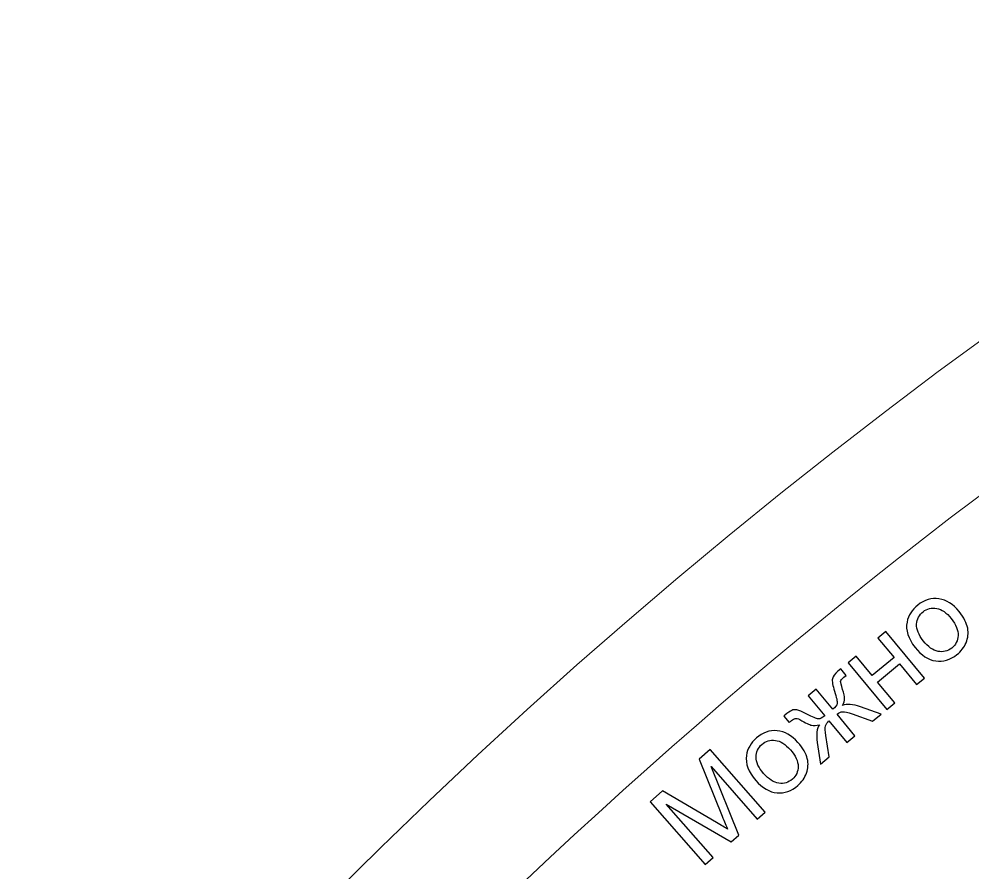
# Model space of a CAD drawing. Header units: millimetres. Extents: x -998 to 1016, y -1915 to 1914.
# Drawn here: x -111.1 to -41.9, y -361.3 to -299.3 of the extents above; entities that cross this region are included whole.
import ezdxf

# ---------------------------------------------------------------- set-up
doc = ezdxf.new("R2010")
doc.units = ezdxf.units.MM
doc.header["$MEASUREMENT"] = 0
doc.layers.add('layer 1', color=7, linetype='Continuous')

msp = doc.modelspace()

# ---------------------------------------------------------------- linework, layer by layer
at = {"layer": 'layer 1', "color": 2, "lineweight": 20}
msp.add_open_spline([(541.0289, -845.7791), (506.0139, -906.4269), (457.5044, -954.4159), (401.4943, -988.1859), (401.4943, -988.1859), (401.4943, -988.1859), (325.5827, -856.7031), (325.5827, -856.7031), (325.5827, -856.7031), (326.5393, -856.1508), (326.8671, -854.9277), (326.3148, -853.9711), (326.3148, -853.9711), (325.7625, -853.0144), (324.5393, -852.6867), (323.5827, -853.239), (323.5827, -853.239), (323.5827, -853.239), (323.5764, -853.2428), (323.5764, -853.2428), (323.5764, -853.2428), (323.5764, -853.2428), (309.7328, -861.2354), (309.7328, -861.2354), (309.7328, -861.2354), (309.7328, -861.2354), (309.7263, -861.239), (309.7263, -861.239), (309.7263, -861.239), (308.7697, -861.7913), (308.442, -863.0144), (308.9943, -863.9711), (308.9943, -863.9711), (309.5466, -864.9277), (310.7697, -865.2554), (311.7263, -864.7031), (311.7263, -864.7031), (311.7263, -864.7031), (387.6385, -996.1869), (387.6385, -996.1869), (387.6385, -996.1869), (269.0758, -1061.3496), (120.3368, -1064.7725), (-5.3812, -992.1892), (-5.3812, -992.1892), (-131.1347, -919.5854), (-202.5449, -789.009), (-205.3544, -653.7085), (-205.3544, -653.7085), (-205.3544, -653.7085), (-53.6041, -653.7085), (-53.6041, -653.7085), (-53.6041, -653.7085), (-53.6041, -654.8131), (-52.7087, -655.7085), (-51.6041, -655.7085), (-51.6041, -655.7085), (-50.4995, -655.7085), (-49.6041, -654.8131), (-49.6041, -653.7085), (-49.6041, -653.7085), (-49.6041, -653.7085), (-49.6042, -653.7011), (-49.6042, -653.7011), (-49.6042, -653.7011), (-49.6042, -653.7011), (-49.6042, -637.7159), (-49.6042, -637.7159), (-49.6042, -637.7159), (-49.6042, -637.7159), (-49.6041, -637.7085), (-49.6041, -637.7085), (-49.6041, -637.7085), (-49.6041, -636.6039), (-50.4995, -635.7085), (-51.6041, -635.7085), (-51.6041, -635.7085), (-52.7087, -635.7085), (-53.6041, -636.6039), (-53.6041, -637.7085), (-53.6041, -637.7085), (-53.6041, -637.7085), (-205.3504, -637.7085), (-205.3504, -637.7085), (-205.3504, -637.7085), (-204.0909, -572.3548), (-186.7861, -506.3915), (-151.7915, -445.779), (-151.7915, -445.779), (-42.6719, -256.7784), (197.391, -190.54), (387.64, -295.4566), (387.64, -295.4566), (387.64, -295.4566), (311.7265, -426.9426), (311.7265, -426.9426), (311.7265, -426.9426), (310.7699, -426.3903), (309.5467, -426.7181), (308.9944, -427.6747), (308.9944, -427.6747), (308.4421, -428.6314), (308.7699, -429.8544), (309.7265, -430.4067), (309.7265, -430.4067), (309.7265, -430.4067), (309.733, -430.4104), (309.733, -430.4104), (309.733, -430.4104), (309.733, -430.4104), (323.5766, -438.403), (323.5766, -438.403), (323.5766, -438.403), (323.5766, -438.403), (323.5829, -438.4067), (323.5829, -438.4067), (323.5829, -438.4067), (324.5396, -438.9591), (325.7626, -438.6313), (326.3149, -437.6747), (326.3149, -437.6747), (326.8672, -436.7181), (326.5395, -435.495), (325.5829, -434.9426), (325.5829, -434.9426), (325.5829, -434.9426), (401.4964, -303.4566), (401.4964, -303.4566), (401.4964, -303.4566), (587.4812, -415.7587), (650.1484, -656.7784), (541.0289, -845.7791)], degree=3, knots=[0, 0, 0, 0, 0.0294118, 0.0294118, 0.0294118, 0.0294118, 0.0588235, 0.0588235, 0.0588235, 0.0588235, 0.0882353, 0.0882353, 0.0882353, 0.0882353, 0.1176471, 0.1176471, 0.1176471, 0.1176471, 0.1470588, 0.1470588, 0.1470588, 0.1470588, 0.1764706, 0.1764706, 0.1764706, 0.1764706, 0.2058824, 0.2058824, 0.2058824, 0.2058824, 0.2352941, 0.2352941, 0.2352941, 0.2352941, 0.2647059, 0.2647059, 0.2647059, 0.2647059, 0.2941176, 0.2941176, 0.2941176, 0.2941176, 0.3235294, 0.3235294, 0.3235294, 0.3235294, 0.3529412, 0.3529412, 0.3529412, 0.3529412, 0.3823529, 0.3823529, 0.3823529, 0.3823529, 0.4117647, 0.4117647, 0.4117647, 0.4117647, 0.4411765, 0.4411765, 0.4411765, 0.4411765, 0.4705882, 0.4705882, 0.4705882, 0.4705882, 0.5, 0.5, 0.5, 0.5, 0.5294118, 0.5294118, 0.5294118, 0.5294118, 0.5588235, 0.5588235, 0.5588235, 0.5588235, 0.5882353, 0.5882353, 0.5882353, 0.5882353, 0.6176471, 0.6176471, 0.6176471, 0.6176471, 0.6470588, 0.6470588, 0.6470588, 0.6470588, 0.6764706, 0.6764706, 0.6764706, 0.6764706, 0.7058824, 0.7058824, 0.7058824, 0.7058824, 0.7352941, 0.7352941, 0.7352941, 0.7352941, 0.7647059, 0.7647059, 0.7647059, 0.7647059, 0.7941176, 0.7941176, 0.7941176, 0.7941176, 0.8235294, 0.8235294, 0.8235294, 0.8235294, 0.8529412, 0.8529412, 0.8529412, 0.8529412, 0.8823529, 0.8823529, 0.8823529, 0.8823529, 0.9117647, 0.9117647, 0.9117647, 0.9117647, 0.9411765, 0.9411765, 0.9411765, 0.9411765, 1, 1, 1, 1], dxfattribs=at)
at = {"layer": 'layer 1', "color": 250, "lineweight": 20}
msp.add_open_spline([(398.6881, -312.1391), (398.6881, -312.1391), (375.2033, -298.9976), (375.2033, -298.9976), (375.2033, -298.9976), (332.7998, -276.8805), (286.8235, -262.6925), (239.2336, -257.25), (239.2336, -257.25), (190.3815, -251.6633), (140.8007, -255.4058), (93.3137, -268.1412), (93.3137, -268.1412), (-7.1447, -295.0828), (-91.9851, -360.1912), (-143.9973, -450.279), (-143.9973, -450.279), (-170.3624, -495.9447), (-196.2282, -577.4173), (-192.2187, -635.9798), (-192.2187, -635.9798), (-191.8015, -642.074), (-191.8753, -650.2772), (-191.8737, -656.0236)], degree=3, knots=[0, 0, 0, 0, 0.1428571, 0.1428571, 0.1428571, 0.1428571, 0.2857143, 0.2857143, 0.2857143, 0.2857143, 0.4285714, 0.4285714, 0.4285714, 0.4285714, 0.5714286, 0.5714286, 0.5714286, 0.5714286, 0.7142857, 0.7142857, 0.7142857, 0.7142857, 1, 1, 1, 1], dxfattribs=at)
at = {"layer": 'layer 1', "color": 250}
for points, knots in [([(-46.0677, -344.9275), (-46.5695, -344.2898), (-46.7637, -343.6778), (-46.6495, -343.0905), (-46.6495, -343.0905), (-46.5541, -342.6024), (-46.2918, -342.1895), (-45.8649, -341.8536), (-45.8649, -341.8536), (-45.3913, -341.4809), (-44.881, -341.3308), (-44.3351, -341.404), (-44.3351, -341.404), (-43.7911, -341.4769), (-43.3026, -341.7874), (-42.8724, -342.3342), (-42.8724, -342.3342), (-42.5234, -342.7777), (-42.3159, -343.1783), (-42.2491, -343.537), (-42.2491, -343.537), (-42.1824, -343.8956), (-42.2212, -344.2458), (-42.3654, -344.5873), (-42.3654, -344.5873), (-42.5086, -344.928), (-42.7319, -345.2169), (-43.0325, -345.4533), (-43.0325, -345.4533), (-43.5159, -345.8337), (-44.0276, -345.9868), (-44.5693, -345.9121), (-44.5693, -345.9121), (-45.1111, -345.8374), (-45.6105, -345.5085), (-46.0677, -344.9275)], [0, 0, 0, 0, 0.1, 0.1, 0.1, 0.1, 0.2, 0.2, 0.2, 0.2, 0.3, 0.3, 0.3, 0.3, 0.4, 0.4, 0.4, 0.4, 0.5, 0.5, 0.5, 0.5, 0.6, 0.6, 0.6, 0.6, 0.7, 0.7, 0.7, 0.7, 0.8, 0.8, 0.8, 0.8, 1, 1, 1, 1]), ([(-45.468, -344.4574), (-45.1208, -344.8987), (-44.7642, -345.1532), (-44.3994, -345.2199), (-44.3994, -345.2199), (-44.0325, -345.2867), (-43.7033, -345.2055), (-43.4094, -344.9743), (-43.4094, -344.9743), (-43.1189, -344.7456), (-42.9635, -344.4456), (-42.9431, -344.0722), (-42.9431, -344.0722), (-42.9238, -343.6997), (-43.0917, -343.2878), (-43.4468, -342.8364), (-43.4468, -342.8364), (-43.7819, -342.4106), (-44.1334, -342.1647), (-44.4993, -342.0989), (-44.4993, -342.0989), (-44.8662, -342.032), (-45.1944, -342.1124), (-45.4827, -342.3393), (-45.4827, -342.3393), (-45.7765, -342.5705), (-45.9339, -342.8703), (-45.9561, -343.2415), (-45.9561, -343.2415), (-45.9771, -343.6118), (-45.8144, -344.0171), (-45.468, -344.4574)], [0, 0, 0, 0, 0.1111111, 0.1111111, 0.1111111, 0.1111111, 0.2222222, 0.2222222, 0.2222222, 0.2222222, 0.3333333, 0.3333333, 0.3333333, 0.3333333, 0.4444444, 0.4444444, 0.4444444, 0.4444444, 0.5555556, 0.5555556, 0.5555556, 0.5555556, 0.6666667, 0.6666667, 0.6666667, 0.6666667, 0.7777778, 0.7777778, 0.7777778, 0.7777778, 1, 1, 1, 1]), ([(-50.9222, -346.0427), (-50.9222, -346.0427), (-50.3484, -345.5675), (-50.3484, -345.5675), (-50.3484, -345.5675), (-50.3484, -345.5675), (-49.1818, -346.9759), (-49.1818, -346.9759), (-49.1818, -346.9759), (-49.1818, -346.9759), (-47.5909, -345.6583), (-47.5909, -345.6583), (-47.5909, -345.6583), (-47.5909, -345.6583), (-48.7574, -344.2498), (-48.7574, -344.2498), (-48.7574, -344.2498), (-48.7574, -344.2498), (-48.1835, -343.7745), (-48.1835, -343.7745), (-48.1835, -343.7745), (-48.1835, -343.7745), (-45.3807, -347.1588), (-45.3807, -347.1588), (-45.3807, -347.1588), (-45.3807, -347.1588), (-45.9545, -347.634), (-45.9545, -347.634), (-45.9545, -347.634), (-45.9545, -347.634), (-47.1966, -346.1343), (-47.1966, -346.1343), (-47.1966, -346.1343), (-47.1966, -346.1343), (-48.7876, -347.452), (-48.7876, -347.452), (-48.7876, -347.452), (-48.7876, -347.452), (-47.5455, -348.9517), (-47.5455, -348.9517), (-47.5455, -348.9517), (-47.5455, -348.9517), (-48.1193, -349.427), (-48.1193, -349.427), (-48.1193, -349.427), (-48.1193, -349.427), (-50.9222, -346.0427), (-50.9222, -346.0427)], [0, 0, 0, 0, 0.0769231, 0.0769231, 0.0769231, 0.0769231, 0.1538462, 0.1538462, 0.1538462, 0.1538462, 0.2307692, 0.2307692, 0.2307692, 0.2307692, 0.3076923, 0.3076923, 0.3076923, 0.3076923, 0.3846154, 0.3846154, 0.3846154, 0.3846154, 0.4615385, 0.4615385, 0.4615385, 0.4615385, 0.5384615, 0.5384615, 0.5384615, 0.5384615, 0.6153846, 0.6153846, 0.6153846, 0.6153846, 0.6923077, 0.6923077, 0.6923077, 0.6923077, 0.7692308, 0.7692308, 0.7692308, 0.7692308, 0.8461538, 0.8461538, 0.8461538, 0.8461538, 1, 1, 1, 1]), ([(-53.2371, -347.9599), (-53.2371, -347.9599), (-52.0274, -349.4205), (-52.0274, -349.4205), (-52.0274, -349.4205), (-51.8427, -349.2675), (-51.741, -349.1247), (-51.7228, -348.9942), (-51.7228, -348.9942), (-51.7053, -348.8625), (-51.7661, -348.5701), (-51.9078, -348.1159), (-51.9078, -348.1159), (-52.0438, -347.6861), (-52.0946, -347.3837), (-52.0619, -347.2064), (-52.0619, -347.2064), (-52.0296, -347.033), (-51.9004, -346.8528), (-51.6733, -346.6647), (-51.6733, -346.6647), (-51.6733, -346.6647), (-51.4635, -346.4909), (-51.4635, -346.4909), (-51.4635, -346.4909), (-51.4635, -346.4909), (-51.0719, -346.9637), (-51.0719, -346.9637), (-51.0719, -346.9637), (-51.0719, -346.9637), (-51.23, -347.0891), (-51.23, -347.0891), (-51.23, -347.0891), (-51.3833, -347.2161), (-51.4612, -347.319), (-51.4666, -347.3987), (-51.4666, -347.3987), (-51.4724, -347.4823), (-51.4256, -347.6781), (-51.3253, -347.9851), (-51.3253, -347.9851), (-51.2264, -348.277), (-51.1786, -348.494), (-51.1793, -348.6393), (-51.1793, -348.6393), (-51.1808, -348.7835), (-51.2299, -348.9543), (-51.3236, -349.1509), (-51.3236, -349.1509), (-51.0209, -349.012), (-50.5897, -349.0414), (-50.028, -349.2396), (-50.028, -349.2396), (-50.028, -349.2396), (-48.5302, -349.7672), (-48.5302, -349.7672), (-48.5302, -349.7672), (-48.5302, -349.7672), (-49.1605, -350.2892), (-49.1605, -350.2892), (-49.1605, -350.2892), (-49.1605, -350.2892), (-50.6412, -349.7492), (-50.6412, -349.7492), (-50.6412, -349.7492), (-50.9426, -349.6397), (-51.1675, -349.5915), (-51.3148, -349.6017), (-51.3148, -349.6017), (-51.4632, -349.6128), (-51.601, -349.672), (-51.7304, -349.7792), (-51.7304, -349.7792), (-51.7304, -349.7792), (-50.4343, -351.3441), (-50.4343, -351.3441), (-50.4343, -351.3441), (-50.4343, -351.3441), (-51.0211, -351.8302), (-51.0211, -351.8302), (-51.0211, -351.8302), (-51.0211, -351.8302), (-52.3173, -350.2652), (-52.3173, -350.2652), (-52.3173, -350.2652), (-52.4444, -350.3705), (-52.5272, -350.494), (-52.5655, -350.6357), (-52.5655, -350.6357), (-52.605, -350.7784), (-52.5975, -351.0085), (-52.5432, -351.3264), (-52.5432, -351.3264), (-52.5432, -351.3264), (-52.2948, -352.8851), (-52.2948, -352.8851), (-52.2948, -352.8851), (-52.2948, -352.8851), (-52.9251, -353.4071), (-52.9251, -353.4071), (-52.9251, -353.4071), (-52.9251, -353.4071), (-53.1666, -351.839), (-53.1666, -351.839), (-53.1666, -351.839), (-53.2545, -351.2484), (-53.201, -350.8175), (-53.0081, -350.546), (-53.0081, -350.546), (-53.2424, -350.6082), (-53.4331, -350.6213), (-53.577, -350.5848), (-53.577, -350.5848), (-53.7219, -350.5491), (-54.0057, -350.4122), (-54.4305, -350.1758), (-54.4305, -350.1758), (-54.5745, -350.0972), (-54.6838, -350.0668), (-54.7587, -350.0849), (-54.7587, -350.0849), (-54.8366, -350.1036), (-54.929, -350.1581), (-55.0376, -350.2481), (-55.0376, -350.2481), (-55.0648, -350.2706), (-55.1204, -350.3184), (-55.2033, -350.3909), (-55.2033, -350.3909), (-55.2033, -350.3909), (-55.5976, -349.9149), (-55.5976, -349.9149), (-55.5976, -349.9149), (-55.5976, -349.9149), (-55.5183, -349.8492), (-55.5183, -349.8492), (-55.5183, -349.8492), (-55.2965, -349.6655), (-55.1303, -349.5498), (-55.0176, -349.5023), (-55.0176, -349.5023), (-54.9058, -349.4537), (-54.7787, -349.4436), (-54.6358, -349.47), (-54.6358, -349.47), (-54.494, -349.4974), (-54.2541, -349.5991), (-53.9151, -349.7783), (-53.9151, -349.7783), (-53.5008, -349.9976), (-53.2268, -350.1116), (-53.0935, -350.122), (-53.0935, -350.122), (-52.9602, -350.1326), (-52.8001, -350.0605), (-52.6143, -349.9066), (-52.6143, -349.9066), (-52.6143, -349.9066), (-53.824, -348.446), (-53.824, -348.446), (-53.824, -348.446), (-53.824, -348.446), (-53.2371, -347.9599), (-53.2371, -347.9599)], [0, 0, 0, 0, 0.0238095, 0.0238095, 0.0238095, 0.0238095, 0.047619, 0.047619, 0.047619, 0.047619, 0.0714286, 0.0714286, 0.0714286, 0.0714286, 0.0952381, 0.0952381, 0.0952381, 0.0952381, 0.1190476, 0.1190476, 0.1190476, 0.1190476, 0.1428571, 0.1428571, 0.1428571, 0.1428571, 0.1666667, 0.1666667, 0.1666667, 0.1666667, 0.1904762, 0.1904762, 0.1904762, 0.1904762, 0.2142857, 0.2142857, 0.2142857, 0.2142857, 0.2380952, 0.2380952, 0.2380952, 0.2380952, 0.2619048, 0.2619048, 0.2619048, 0.2619048, 0.2857143, 0.2857143, 0.2857143, 0.2857143, 0.3095238, 0.3095238, 0.3095238, 0.3095238, 0.3333333, 0.3333333, 0.3333333, 0.3333333, 0.3571429, 0.3571429, 0.3571429, 0.3571429, 0.3809524, 0.3809524, 0.3809524, 0.3809524, 0.4047619, 0.4047619, 0.4047619, 0.4047619, 0.4285714, 0.4285714, 0.4285714, 0.4285714, 0.452381, 0.452381, 0.452381, 0.452381, 0.4761905, 0.4761905, 0.4761905, 0.4761905, 0.5, 0.5, 0.5, 0.5, 0.5238095, 0.5238095, 0.5238095, 0.5238095, 0.547619, 0.547619, 0.547619, 0.547619, 0.5714286, 0.5714286, 0.5714286, 0.5714286, 0.5952381, 0.5952381, 0.5952381, 0.5952381, 0.6190476, 0.6190476, 0.6190476, 0.6190476, 0.6428571, 0.6428571, 0.6428571, 0.6428571, 0.6666667, 0.6666667, 0.6666667, 0.6666667, 0.6904762, 0.6904762, 0.6904762, 0.6904762, 0.7142857, 0.7142857, 0.7142857, 0.7142857, 0.7380952, 0.7380952, 0.7380952, 0.7380952, 0.7619048, 0.7619048, 0.7619048, 0.7619048, 0.7857143, 0.7857143, 0.7857143, 0.7857143, 0.8095238, 0.8095238, 0.8095238, 0.8095238, 0.8333333, 0.8333333, 0.8333333, 0.8333333, 0.8571429, 0.8571429, 0.8571429, 0.8571429, 0.8809524, 0.8809524, 0.8809524, 0.8809524, 0.9047619, 0.9047619, 0.9047619, 0.9047619, 0.9285714, 0.9285714, 0.9285714, 0.9285714, 0.952381, 0.952381, 0.952381, 0.952381, 1, 1, 1, 1]), ([(-57.6285, -354.582), (-58.1615, -353.9703), (-58.3861, -353.3687), (-58.3014, -352.7765), (-58.3014, -352.7765), (-58.2306, -352.2842), (-57.9893, -351.8587), (-57.5797, -351.5019), (-57.5797, -351.5019), (-57.1254, -351.106), (-56.6232, -350.9305), (-56.0743, -350.9763), (-56.0743, -350.9763), (-55.5273, -351.0219), (-55.0239, -351.3076), (-54.5669, -351.8321), (-54.5669, -351.8321), (-54.1961, -352.2576), (-53.9688, -352.6473), (-53.8842, -353.0023), (-53.8842, -353.0023), (-53.7996, -353.3571), (-53.8208, -353.7087), (-53.9478, -354.057), (-53.9478, -354.057), (-54.0737, -354.4044), (-54.2824, -354.7042), (-54.5707, -354.9554), (-54.5707, -354.9554), (-55.0345, -355.3595), (-55.5378, -355.5379), (-56.0827, -355.4905), (-56.0827, -355.4905), (-56.6275, -355.443), (-57.1427, -355.1395), (-57.6285, -354.582)], [0, 0, 0, 0, 0.1, 0.1, 0.1, 0.1, 0.2, 0.2, 0.2, 0.2, 0.3, 0.3, 0.3, 0.3, 0.4, 0.4, 0.4, 0.4, 0.5, 0.5, 0.5, 0.5, 0.6, 0.6, 0.6, 0.6, 0.7, 0.7, 0.7, 0.7, 0.8, 0.8, 0.8, 0.8, 1, 1, 1, 1]), ([(-57.053, -354.0825), (-56.6841, -354.5059), (-56.3153, -354.7423), (-55.9476, -354.7906), (-55.9476, -354.7906), (-55.5778, -354.839), (-55.253, -354.7414), (-54.9711, -354.4957), (-54.9711, -354.4957), (-54.6924, -354.2529), (-54.5522, -353.9454), (-54.5505, -353.5715), (-54.5505, -353.5715), (-54.5499, -353.1985), (-54.7382, -352.7955), (-55.1154, -352.3625), (-55.1154, -352.3625), (-55.4714, -351.9539), (-55.8348, -351.7259), (-56.2036, -351.6785), (-56.2036, -351.6785), (-56.5734, -351.6301), (-56.897, -351.7268), (-57.1737, -351.9679), (-57.1737, -351.9679), (-57.4556, -352.2135), (-57.5977, -352.5208), (-57.6013, -352.8926), (-57.6013, -352.8926), (-57.6038, -353.2635), (-57.421, -353.6601), (-57.053, -354.0825)], [0, 0, 0, 0, 0.1111111, 0.1111111, 0.1111111, 0.1111111, 0.2222222, 0.2222222, 0.2222222, 0.2222222, 0.3333333, 0.3333333, 0.3333333, 0.3333333, 0.4444444, 0.4444444, 0.4444444, 0.4444444, 0.5555556, 0.5555556, 0.5555556, 0.5555556, 0.6666667, 0.6666667, 0.6666667, 0.6666667, 0.7777778, 0.7777778, 0.7777778, 0.7777778, 1, 1, 1, 1]), ([(-61.3058, -360.7002), (-61.3058, -360.7002), (-65.2882, -356.1295), (-65.2882, -356.1295), (-65.2882, -356.1295), (-65.2882, -356.1295), (-64.3817, -355.3397), (-64.3817, -355.3397), (-64.3817, -355.3397), (-64.3817, -355.3397), (-60.4818, -357.6332), (-60.4818, -357.6332), (-60.4818, -357.6332), (-60.1195, -357.8473), (-59.8505, -358.0098), (-59.6742, -358.1199), (-59.6742, -358.1199), (-59.7666, -357.9085), (-59.898, -357.5925), (-60.0681, -357.1737), (-60.0681, -357.1737), (-60.0681, -357.1737), (-61.7379, -353.0361), (-61.7379, -353.0361), (-61.7379, -353.0361), (-61.7379, -353.0361), (-60.9282, -352.3307), (-60.9282, -352.3307), (-60.9282, -352.3307), (-60.9282, -352.3307), (-56.9458, -356.9013), (-56.9458, -356.9013), (-56.9458, -356.9013), (-56.9458, -356.9013), (-57.5268, -357.4075), (-57.5268, -357.4075), (-57.5268, -357.4075), (-57.5268, -357.4075), (-60.8584, -353.5837), (-60.8584, -353.5837), (-60.8584, -353.5837), (-60.8584, -353.5837), (-58.861, -358.57), (-58.861, -358.57), (-58.861, -358.57), (-58.861, -358.57), (-59.4056, -359.0445), (-59.4056, -359.0445), (-59.4056, -359.0445), (-59.4056, -359.0445), (-64.1177, -356.3), (-64.1177, -356.3), (-64.1177, -356.3), (-64.1177, -356.3), (-60.7249, -360.194), (-60.7249, -360.194), (-60.7249, -360.194), (-60.7249, -360.194), (-61.3058, -360.7002), (-61.3058, -360.7002)], [0, 0, 0, 0, 0.0625, 0.0625, 0.0625, 0.0625, 0.125, 0.125, 0.125, 0.125, 0.1875, 0.1875, 0.1875, 0.1875, 0.25, 0.25, 0.25, 0.25, 0.3125, 0.3125, 0.3125, 0.3125, 0.375, 0.375, 0.375, 0.375, 0.4375, 0.4375, 0.4375, 0.4375, 0.5, 0.5, 0.5, 0.5, 0.5625, 0.5625, 0.5625, 0.5625, 0.625, 0.625, 0.625, 0.625, 0.6875, 0.6875, 0.6875, 0.6875, 0.75, 0.75, 0.75, 0.75, 0.8125, 0.8125, 0.8125, 0.8125, 0.875, 0.875, 0.875, 0.875, 1, 1, 1, 1])]:
    msp.add_open_spline(points, degree=3, knots=knots, dxfattribs=at)

doc.saveas('drawing.dxf')
